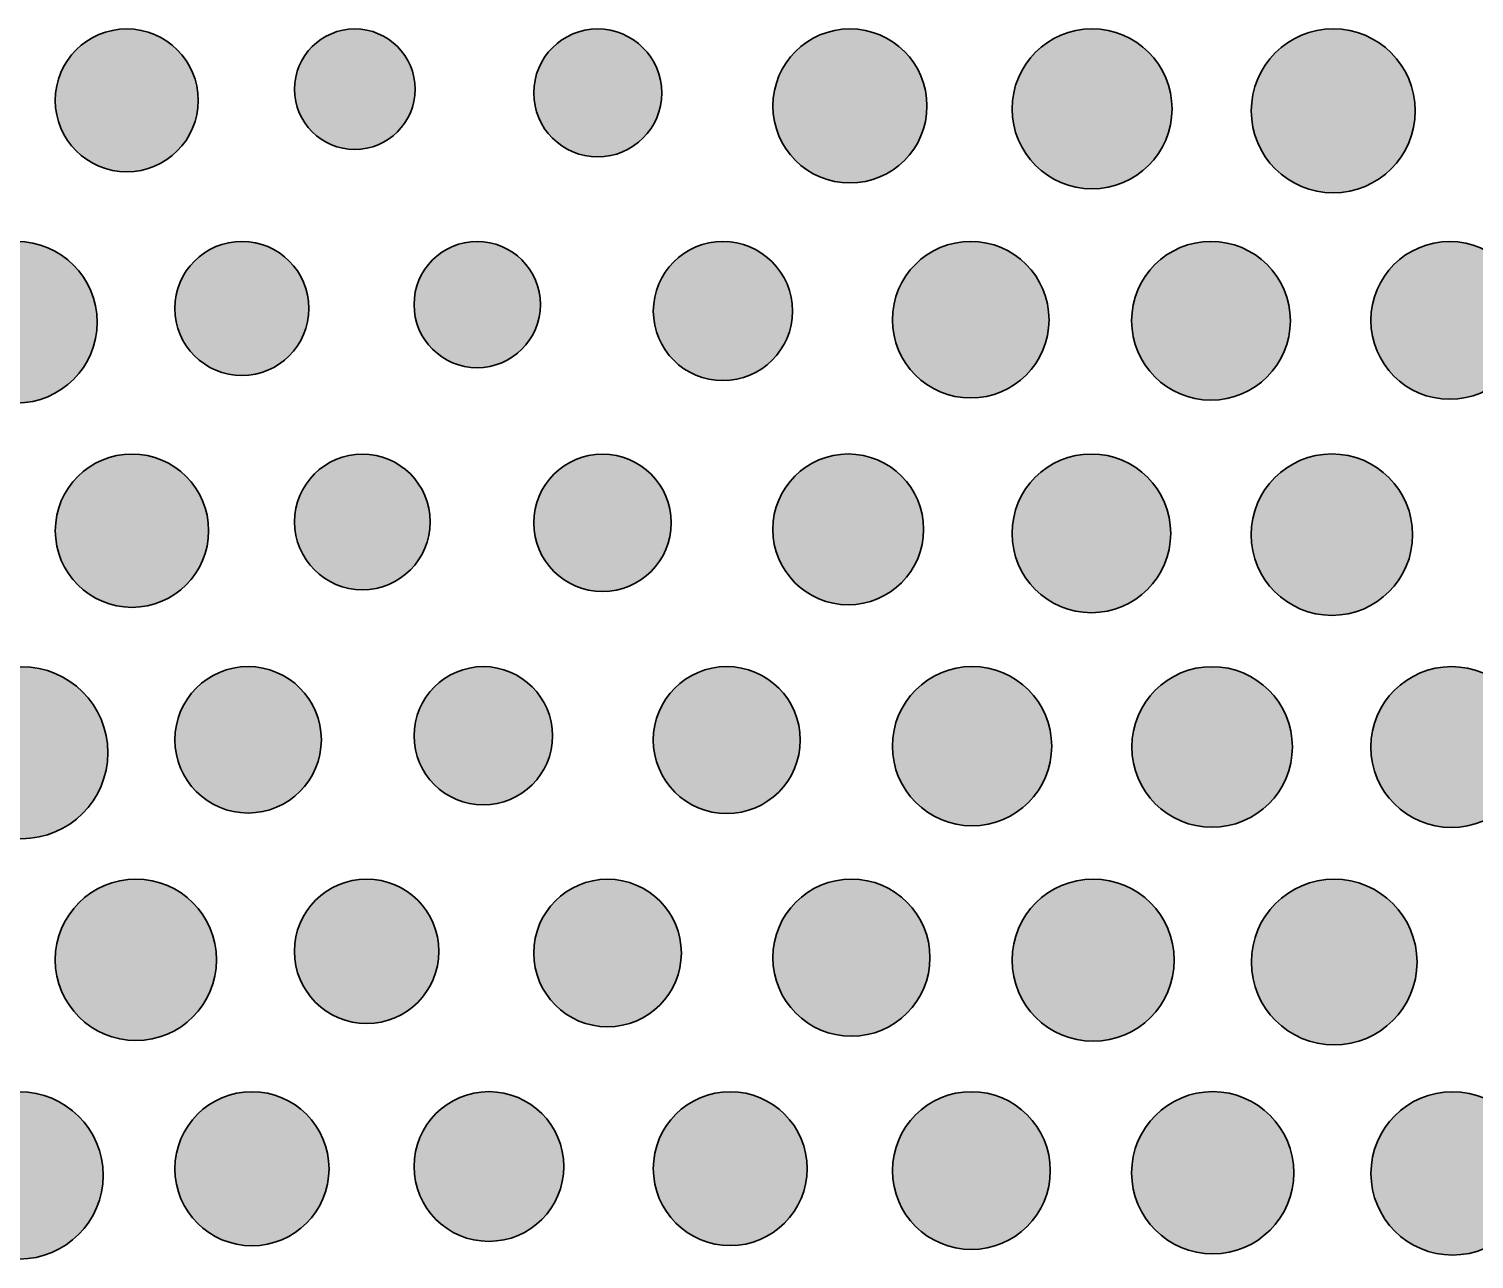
# Model space of a CAD drawing. Header units: inches. Extents: x 4.8 to 30.4, y 5.4 to 29.6.
# Drawn here: x 19.616 to 23.453, y 13.922 to 17.189 of the extents above; entities that cross this region are included whole.
import ezdxf

# ---------------------------------------------------------------- set-up
doc = ezdxf.new("R2010")
doc.units = ezdxf.units.IN
doc.header["$MEASUREMENT"] = 0
doc.layers.add('Layer 1', color=7, linetype='Continuous')

msp = doc.modelspace()

# ---------------------------------------------------------------- hatches: boundary and pattern name
at = {"layer": 'Layer 1'}
h = msp.add_hatch(color=7, dxfattribs=at)
h.dxf.hatch_style = 2
edge = h.paths.add_edge_path()
edge.add_spline(control_points=[(19.876, 17.189), (19.9808, 17.189), (20.0658, 17.1039), (20.0658, 16.9991), (20.0658, 16.8943), (19.9808, 16.8094), (19.876, 16.8094), (19.7712, 16.8094), (19.6862, 16.8943), (19.6862, 16.9991), (19.6862, 17.1039), (19.7712, 17.189), (19.876, 17.189)], knot_values=[0, 0, 0, 0, 1, 1, 1, 2, 2, 2, 3, 3, 3, 4, 4, 4, 4], degree=3, periodic=1)
h = msp.add_hatch(color=7, dxfattribs=at)
h.dxf.hatch_style = 2
edge = h.paths.add_edge_path()
edge.add_spline(control_points=[(20.4814, 17.1888), (20.5697, 17.1888), (20.6414, 17.1172), (20.6414, 17.0288), (20.6414, 16.9404), (20.5697, 16.8688), (20.4814, 16.8688), (20.393, 16.8688), (20.3214, 16.9404), (20.3214, 17.0288), (20.3214, 17.1172), (20.393, 17.1888), (20.4814, 17.1888)], knot_values=[0, 0, 0, 0, 1, 1, 1, 2, 2, 2, 3, 3, 3, 4, 4, 4, 4], degree=3, periodic=1)
h = msp.add_hatch(color=7, dxfattribs=at)
h.dxf.hatch_style = 2
edge = h.paths.add_edge_path()
edge.add_spline(control_points=[(21.1262, 17.1888), (21.2201, 17.1888), (21.2962, 17.1128), (21.2962, 17.0189), (21.2962, 16.9251), (21.2201, 16.849), (21.1262, 16.849), (21.0324, 16.849), (20.9563, 16.9251), (20.9563, 17.0189), (20.9563, 17.1128), (21.0324, 17.1888), (21.1262, 17.1888)], knot_values=[0, 0, 0, 0, 1, 1, 1, 2, 2, 2, 3, 3, 3, 4, 4, 4, 4], degree=3, periodic=1)
h = msp.add_hatch(color=7, dxfattribs=at)
h.dxf.hatch_style = 2
edge = h.paths.add_edge_path()
edge.add_spline(control_points=[(21.7958, 17.1889), (21.9087, 17.1889), (22.0003, 17.0973), (22.0003, 16.9843), (22.0003, 16.8714), (21.9087, 16.7798), (21.7958, 16.7798), (21.6828, 16.7798), (21.5913, 16.8714), (21.5913, 16.9843), (21.5913, 17.0973), (21.6828, 17.1889), (21.7958, 17.1889)], knot_values=[0, 0, 0, 0, 1, 1, 1, 2, 2, 2, 3, 3, 3, 4, 4, 4, 4], degree=3, periodic=1)
h = msp.add_hatch(color=7, dxfattribs=at)
h.dxf.hatch_style = 2
edge = h.paths.add_edge_path()
edge.add_spline(control_points=[(22.4386, 17.189), (22.5559, 17.189), (22.6509, 17.0939), (22.6509, 16.9766), (22.6509, 16.8593), (22.5559, 16.7642), (22.4386, 16.7642), (22.3213, 16.7642), (22.2262, 16.8593), (22.2262, 16.9766), (22.2262, 17.0939), (22.3213, 17.189), (22.4386, 17.189)], knot_values=[0, 0, 0, 0, 1, 1, 1, 2, 2, 2, 3, 3, 3, 4, 4, 4, 4], degree=3, periodic=1)
h = msp.add_hatch(color=7, dxfattribs=at)
h.dxf.hatch_style = 2
edge = h.paths.add_edge_path()
edge.add_spline(control_points=[(23.0788, 17.189), (23.1991, 17.189), (23.2965, 17.0915), (23.2965, 16.9713), (23.2965, 16.8511), (23.1991, 16.7536), (23.0788, 16.7536), (22.9587, 16.7536), (22.8612, 16.8511), (22.8612, 16.9713), (22.8612, 17.0915), (22.9587, 17.189), (23.0788, 17.189)], knot_values=[0, 0, 0, 0, 1, 1, 1, 2, 2, 2, 3, 3, 3, 4, 4, 4, 4], degree=3, periodic=1)
h = msp.add_hatch(color=7, dxfattribs=at)
h.dxf.hatch_style = 2
edge = h.paths.add_edge_path()
edge.add_spline(control_points=[(19.5832, 16.6245), (19.7016, 16.6245), (19.7977, 16.5285), (19.7977, 16.41), (19.7977, 16.2916), (19.7016, 16.1955), (19.5832, 16.1955), (19.4647, 16.1955), (19.3687, 16.2916), (19.3687, 16.41), (19.3687, 16.5285), (19.4647, 16.6245), (19.5832, 16.6245)], knot_values=[0, 0, 0, 0, 1, 1, 1, 2, 2, 2, 3, 3, 3, 4, 4, 4, 4], degree=3, periodic=1)
h = msp.add_hatch(color=7, dxfattribs=at)
h.dxf.hatch_style = 2
edge = h.paths.add_edge_path()
edge.add_spline(control_points=[(20.1815, 16.6247), (20.2798, 16.6247), (20.3595, 16.545), (20.3595, 16.4467), (20.3595, 16.3484), (20.2798, 16.2688), (20.1815, 16.2688), (20.0832, 16.2688), (20.0035, 16.3484), (20.0035, 16.4467), (20.0035, 16.545), (20.0832, 16.6247), (20.1815, 16.6247)], knot_values=[0, 0, 0, 0, 1, 1, 1, 2, 2, 2, 3, 3, 3, 4, 4, 4, 4], degree=3, periodic=1)
h = msp.add_hatch(color=7, dxfattribs=at)
h.dxf.hatch_style = 2
edge = h.paths.add_edge_path()
edge.add_spline(control_points=[(20.8062, 16.6246), (20.8988, 16.6246), (20.9739, 16.5495), (20.9739, 16.4569), (20.9739, 16.3643), (20.8988, 16.2892), (20.8062, 16.2892), (20.7136, 16.2892), (20.6386, 16.3643), (20.6386, 16.4569), (20.6386, 16.5495), (20.7136, 16.6246), (20.8062, 16.6246)], knot_values=[0, 0, 0, 0, 1, 1, 1, 2, 2, 2, 3, 3, 3, 4, 4, 4, 4], degree=3, periodic=1)
h = msp.add_hatch(color=7, dxfattribs=at)
h.dxf.hatch_style = 2
edge = h.paths.add_edge_path()
edge.add_spline(control_points=[(21.4585, 16.6244), (21.5606, 16.6244), (21.6433, 16.5417), (21.6433, 16.4397), (21.6433, 16.3376), (21.5606, 16.2549), (21.4585, 16.2549), (21.3565, 16.2549), (21.2738, 16.3376), (21.2738, 16.4397), (21.2738, 16.5417), (21.3565, 16.6244), (21.4585, 16.6244)], knot_values=[0, 0, 0, 0, 1, 1, 1, 2, 2, 2, 3, 3, 3, 4, 4, 4, 4], degree=3, periodic=1)
h = msp.add_hatch(color=7, dxfattribs=at)
h.dxf.hatch_style = 2
edge = h.paths.add_edge_path()
edge.add_spline(control_points=[(22.1165, 16.6246), (22.2313, 16.6246), (22.3244, 16.5315), (22.3244, 16.4167), (22.3244, 16.3019), (22.2313, 16.2089), (22.1165, 16.2089), (22.0017, 16.2089), (21.9086, 16.3019), (21.9086, 16.4167), (21.9086, 16.5315), (22.0017, 16.6246), (22.1165, 16.6246)], knot_values=[0, 0, 0, 0, 1, 1, 1, 2, 2, 2, 3, 3, 3, 4, 4, 4, 4], degree=3, periodic=1)
h = msp.add_hatch(color=7, dxfattribs=at)
h.dxf.hatch_style = 2
edge = h.paths.add_edge_path()
edge.add_spline(control_points=[(22.7543, 16.6246), (22.8707, 16.6246), (22.965, 16.5303), (22.965, 16.4139), (22.965, 16.2975), (22.8707, 16.2032), (22.7543, 16.2032), (22.6379, 16.2032), (22.5436, 16.2975), (22.5436, 16.4139), (22.5436, 16.5303), (22.6379, 16.6246), (22.7543, 16.6246)], knot_values=[0, 0, 0, 0, 1, 1, 1, 2, 2, 2, 3, 3, 3, 4, 4, 4, 4], degree=3, periodic=1)
h = msp.add_hatch(color=7, dxfattribs=at)
h.dxf.hatch_style = 2
edge = h.paths.add_edge_path()
edge.add_spline(control_points=[(23.3883, 16.6244), (23.504, 16.6244), (23.5977, 16.5307), (23.5977, 16.415), (23.5977, 16.2992), (23.504, 16.2055), (23.3883, 16.2055), (23.2725, 16.2055), (23.1787, 16.2992), (23.1787, 16.415), (23.1787, 16.5307), (23.2725, 16.6244), (23.3883, 16.6244)], knot_values=[0, 0, 0, 0, 1, 1, 1, 2, 2, 2, 3, 3, 3, 4, 4, 4, 4], degree=3, periodic=1)
h = msp.add_hatch(color=7, dxfattribs=at)
h.dxf.hatch_style = 2
edge = h.paths.add_edge_path()
edge.add_spline(control_points=[(19.8898, 16.0601), (20.0022, 16.0601), (20.0933, 15.969), (20.0933, 15.8565), (20.0933, 15.7441), (20.0022, 15.6529), (19.8898, 15.6529), (19.7773, 15.6529), (19.6862, 15.7441), (19.6862, 15.8565), (19.6862, 15.969), (19.7773, 16.0601), (19.8898, 16.0601)], knot_values=[0, 0, 0, 0, 1, 1, 1, 2, 2, 2, 3, 3, 3, 4, 4, 4, 4], degree=3, periodic=1)
h = msp.add_hatch(color=7, dxfattribs=at)
h.dxf.hatch_style = 2
edge = h.paths.add_edge_path()
edge.add_spline(control_points=[(20.5015, 16.0599), (20.6009, 16.0599), (20.6816, 15.9792), (20.6816, 15.8798), (20.6816, 15.7803), (20.6009, 15.6996), (20.5015, 15.6996), (20.402, 15.6996), (20.3213, 15.7803), (20.3213, 15.8798), (20.3213, 15.9792), (20.402, 16.0599), (20.5015, 16.0599)], knot_values=[0, 0, 0, 0, 1, 1, 1, 2, 2, 2, 3, 3, 3, 4, 4, 4, 4], degree=3, periodic=1)
h = msp.add_hatch(color=7, dxfattribs=at)
h.dxf.hatch_style = 2
edge = h.paths.add_edge_path()
edge.add_spline(control_points=[(21.1389, 16.06), (21.2398, 16.06), (21.3216, 15.9782), (21.3216, 15.8773), (21.3216, 15.7765), (21.2398, 15.6947), (21.1389, 15.6947), (21.038, 15.6947), (20.9562, 15.7765), (20.9562, 15.8773), (20.9562, 15.9782), (21.038, 16.06), (21.1389, 16.06)], knot_values=[0, 0, 0, 0, 1, 1, 1, 2, 2, 2, 3, 3, 3, 4, 4, 4, 4], degree=3, periodic=1)
h = msp.add_hatch(color=7, dxfattribs=at)
h.dxf.hatch_style = 2
edge = h.paths.add_edge_path()
edge.add_spline(control_points=[(21.7912, 16.0602), (21.9018, 16.0602), (21.9914, 15.9706), (21.9914, 15.86), (21.9914, 15.7495), (21.9018, 15.6598), (21.7912, 15.6598), (21.6807, 15.6598), (21.591, 15.7495), (21.591, 15.86), (21.591, 15.9706), (21.6807, 16.0602), (21.7912, 16.0602)], knot_values=[0, 0, 0, 0, 1, 1, 1, 2, 2, 2, 3, 3, 3, 4, 4, 4, 4], degree=3, periodic=1)
h = msp.add_hatch(color=7, dxfattribs=at)
h.dxf.hatch_style = 2
edge = h.paths.add_edge_path()
edge.add_spline(control_points=[(22.4368, 16.0601), (22.5531, 16.0601), (22.6474, 15.9658), (22.6474, 15.8494), (22.6474, 15.7331), (22.5531, 15.6388), (22.4368, 15.6388), (22.3205, 15.6388), (22.2262, 15.7331), (22.2262, 15.8494), (22.2262, 15.9658), (22.3205, 16.0601), (22.4368, 16.0601)], knot_values=[0, 0, 0, 0, 1, 1, 1, 2, 2, 2, 3, 3, 3, 4, 4, 4, 4], degree=3, periodic=1)
h = msp.add_hatch(color=7, dxfattribs=at)
h.dxf.hatch_style = 2
edge = h.paths.add_edge_path()
edge.add_spline(control_points=[(23.0753, 16.0602), (23.1937, 16.0602), (23.2896, 15.9643), (23.2896, 15.8459), (23.2896, 15.7275), (23.1937, 15.6316), (23.0753, 15.6316), (22.9569, 15.6316), (22.861, 15.7275), (22.861, 15.8459), (22.861, 15.9643), (22.9569, 16.0602), (23.0753, 16.0602)], knot_values=[0, 0, 0, 0, 1, 1, 1, 2, 2, 2, 3, 3, 3, 4, 4, 4, 4], degree=3, periodic=1)
h = msp.add_hatch(color=7, dxfattribs=at)
h.dxf.hatch_style = 2
edge = h.paths.add_edge_path()
edge.add_spline(control_points=[(19.5973, 15.4954), (19.7234, 15.4954), (19.8257, 15.3932), (19.8257, 15.267), (19.8257, 15.1409), (19.7234, 15.0386), (19.5973, 15.0386), (19.4711, 15.0386), (19.3689, 15.1409), (19.3689, 15.267), (19.3689, 15.3932), (19.4711, 15.4954), (19.5973, 15.4954)], knot_values=[0, 0, 0, 0, 1, 1, 1, 2, 2, 2, 3, 3, 3, 4, 4, 4, 4], degree=3, periodic=1)
h = msp.add_hatch(color=7, dxfattribs=at)
h.dxf.hatch_style = 2
edge = h.paths.add_edge_path()
edge.add_spline(control_points=[(20.198, 15.4956), (20.3055, 15.4956), (20.3925, 15.4086), (20.3925, 15.3013), (20.3925, 15.1939), (20.3055, 15.1068), (20.198, 15.1068), (20.0907, 15.1068), (20.0037, 15.1939), (20.0037, 15.3013), (20.0037, 15.4086), (20.0907, 15.4956), (20.198, 15.4956)], knot_values=[0, 0, 0, 0, 1, 1, 1, 2, 2, 2, 3, 3, 3, 4, 4, 4, 4], degree=3, periodic=1)
h = msp.add_hatch(color=7, dxfattribs=at)
h.dxf.hatch_style = 2
edge = h.paths.add_edge_path()
edge.add_spline(control_points=[(20.8225, 15.4955), (20.9239, 15.4955), (21.0061, 15.4132), (21.0061, 15.3118), (21.0061, 15.2104), (20.9239, 15.1282), (20.8225, 15.1282), (20.7211, 15.1282), (20.6388, 15.2104), (20.6388, 15.3118), (20.6388, 15.4132), (20.7211, 15.4955), (20.8225, 15.4955)], knot_values=[0, 0, 0, 0, 1, 1, 1, 2, 2, 2, 3, 3, 3, 4, 4, 4, 4], degree=3, periodic=1)
h = msp.add_hatch(color=7, dxfattribs=at)
h.dxf.hatch_style = 2
edge = h.paths.add_edge_path()
edge.add_spline(control_points=[(21.4688, 15.4957), (21.5766, 15.4957), (21.6639, 15.4083), (21.6639, 15.3006), (21.6639, 15.1927), (21.5766, 15.1054), (21.4688, 15.1054), (21.361, 15.1054), (21.2736, 15.1927), (21.2736, 15.3006), (21.2736, 15.4083), (21.361, 15.4957), (21.4688, 15.4957)], knot_values=[0, 0, 0, 0, 1, 1, 1, 2, 2, 2, 3, 3, 3, 4, 4, 4, 4], degree=3, periodic=1)
h = msp.add_hatch(color=7, dxfattribs=at)
h.dxf.hatch_style = 2
edge = h.paths.add_edge_path()
edge.add_spline(control_points=[(22.12, 15.4958), (22.2368, 15.4958), (22.3315, 15.4011), (22.3315, 15.2843), (22.3315, 15.1675), (22.2368, 15.0728), (22.12, 15.0728), (22.0032, 15.0728), (21.9085, 15.1675), (21.9085, 15.2843), (21.9085, 15.4011), (22.0032, 15.4958), (22.12, 15.4958)], knot_values=[0, 0, 0, 0, 1, 1, 1, 2, 2, 2, 3, 3, 3, 4, 4, 4, 4], degree=3, periodic=1)
h = msp.add_hatch(color=7, dxfattribs=at)
h.dxf.hatch_style = 2
edge = h.paths.add_edge_path()
edge.add_spline(control_points=[(22.7571, 15.4954), (22.8749, 15.4954), (22.9704, 15.4), (22.9704, 15.2822), (22.9704, 15.1644), (22.8749, 15.0689), (22.7571, 15.0689), (22.6393, 15.0689), (22.5439, 15.1644), (22.5439, 15.2822), (22.5439, 15.4), (22.6393, 15.4954), (22.7571, 15.4954)], knot_values=[0, 0, 0, 0, 1, 1, 1, 2, 2, 2, 3, 3, 3, 4, 4, 4, 4], degree=3, periodic=1)
h = msp.add_hatch(color=7, dxfattribs=at)
h.dxf.hatch_style = 2
edge = h.paths.add_edge_path()
edge.add_spline(control_points=[(23.3925, 15.4955), (23.5105, 15.4955), (23.6061, 15.3999), (23.6061, 15.2818), (23.6061, 15.1638), (23.5105, 15.0682), (23.3925, 15.0682), (23.2744, 15.0682), (23.1788, 15.1638), (23.1788, 15.2818), (23.1788, 15.3999), (23.2744, 15.4955), (23.3925, 15.4955)], knot_values=[0, 0, 0, 0, 1, 1, 1, 2, 2, 2, 3, 3, 3, 4, 4, 4, 4], degree=3, periodic=1)
h = msp.add_hatch(color=7, dxfattribs=at)
h.dxf.hatch_style = 2
edge = h.paths.add_edge_path()
edge.add_spline(control_points=[(19.9003, 14.9313), (20.0186, 14.9313), (20.1145, 14.8353), (20.1145, 14.717), (20.1145, 14.5987), (20.0186, 14.5028), (19.9003, 14.5028), (19.782, 14.5028), (19.6861, 14.5987), (19.6861, 14.717), (19.6861, 14.8353), (19.782, 14.9313), (19.9003, 14.9313)], knot_values=[0, 0, 0, 0, 1, 1, 1, 2, 2, 2, 3, 3, 3, 4, 4, 4, 4], degree=3, periodic=1)
h = msp.add_hatch(color=7, dxfattribs=at)
h.dxf.hatch_style = 2
edge = h.paths.add_edge_path()
edge.add_spline(control_points=[(20.5127, 14.9313), (20.6186, 14.9313), (20.7045, 14.8455), (20.7045, 14.7396), (20.7045, 14.6337), (20.6186, 14.5479), (20.5127, 14.5479), (20.4069, 14.5479), (20.321, 14.6337), (20.321, 14.7396), (20.321, 14.8455), (20.4069, 14.9313), (20.5127, 14.9313)], knot_values=[0, 0, 0, 0, 1, 1, 1, 2, 2, 2, 3, 3, 3, 4, 4, 4, 4], degree=3, periodic=1)
h = msp.add_hatch(color=7, dxfattribs=at)
h.dxf.hatch_style = 2
edge = h.paths.add_edge_path()
edge.add_spline(control_points=[(21.1523, 14.931), (21.2606, 14.931), (21.3483, 14.8433), (21.3483, 14.735), (21.3483, 14.6268), (21.2606, 14.5391), (21.1523, 14.5391), (21.0441, 14.5391), (20.9564, 14.6268), (20.9564, 14.735), (20.9564, 14.8433), (21.0441, 14.931), (21.1523, 14.931)], knot_values=[0, 0, 0, 0, 1, 1, 1, 2, 2, 2, 3, 3, 3, 4, 4, 4, 4], degree=3, periodic=1)
h = msp.add_hatch(color=7, dxfattribs=at)
h.dxf.hatch_style = 2
edge = h.paths.add_edge_path()
edge.add_spline(control_points=[(21.7997, 14.9313), (21.9149, 14.9313), (22.0082, 14.8379), (22.0082, 14.7227), (22.0082, 14.6075), (21.9149, 14.5141), (21.7997, 14.5141), (21.6845, 14.5141), (21.5911, 14.6075), (21.5911, 14.7227), (21.5911, 14.8379), (21.6845, 14.9313), (21.7997, 14.9313)], knot_values=[0, 0, 0, 0, 1, 1, 1, 2, 2, 2, 3, 3, 3, 4, 4, 4, 4], degree=3, periodic=1)
h = msp.add_hatch(color=7, dxfattribs=at)
h.dxf.hatch_style = 2
edge = h.paths.add_edge_path()
edge.add_spline(control_points=[(22.4414, 14.9313), (22.5603, 14.9313), (22.6567, 14.8349), (22.6567, 14.716), (22.6567, 14.5971), (22.5603, 14.5007), (22.4414, 14.5007), (22.3225, 14.5007), (22.2261, 14.5971), (22.2261, 14.716), (22.2261, 14.8349), (22.3225, 14.9313), (22.4414, 14.9313)], knot_values=[0, 0, 0, 0, 1, 1, 1, 2, 2, 2, 3, 3, 3, 4, 4, 4, 4], degree=3, periodic=1)
h = msp.add_hatch(color=7, dxfattribs=at)
h.dxf.hatch_style = 2
edge = h.paths.add_edge_path()
edge.add_spline(control_points=[(23.0813, 14.931), (23.2028, 14.931), (23.3013, 14.8325), (23.3013, 14.711), (23.3013, 14.5896), (23.2028, 14.491), (23.0813, 14.491), (22.9598, 14.491), (22.8614, 14.5896), (22.8614, 14.711), (22.8614, 14.8325), (22.9598, 14.931), (23.0813, 14.931)], knot_values=[0, 0, 0, 0, 1, 1, 1, 2, 2, 2, 3, 3, 3, 4, 4, 4, 4], degree=3, periodic=1)
h = msp.add_hatch(color=7, dxfattribs=at)
h.dxf.hatch_style = 2
edge = h.paths.add_edge_path()
edge.add_spline(control_points=[(19.5909, 14.3667), (19.7137, 14.3667), (19.8132, 14.2672), (19.8132, 14.1445), (19.8132, 14.0217), (19.7137, 13.9223), (19.5909, 13.9223), (19.4682, 13.9223), (19.3687, 14.0217), (19.3687, 14.1445), (19.3687, 14.2672), (19.4682, 14.3667), (19.5909, 14.3667)], knot_values=[0, 0, 0, 0, 1, 1, 1, 2, 2, 2, 3, 3, 3, 4, 4, 4, 4], degree=3, periodic=1)
h = msp.add_hatch(color=7, dxfattribs=at)
h.dxf.hatch_style = 2
edge = h.paths.add_edge_path()
edge.add_spline(control_points=[(20.2083, 14.3667), (20.3212, 14.3667), (20.4129, 14.2751), (20.4129, 14.1621), (20.4129, 14.0492), (20.3212, 13.9576), (20.2083, 13.9576), (20.0953, 13.9576), (20.0037, 14.0492), (20.0037, 14.1621), (20.0037, 14.2751), (20.0953, 14.3667), (20.2083, 14.3667)], knot_values=[0, 0, 0, 0, 1, 1, 1, 2, 2, 2, 3, 3, 3, 4, 4, 4, 4], degree=3, periodic=1)
h = msp.add_hatch(color=7, dxfattribs=at)
h.dxf.hatch_style = 2
edge = h.paths.add_edge_path()
edge.add_spline(control_points=[(20.8373, 14.3669), (20.9471, 14.3669), (21.0361, 14.2779), (21.0361, 14.1681), (21.0361, 14.0583), (20.9471, 13.9693), (20.8373, 13.9693), (20.7275, 13.9693), (20.6385, 14.0583), (20.6385, 14.1681), (20.6385, 14.2779), (20.7275, 14.3669), (20.8373, 14.3669)], knot_values=[0, 0, 0, 0, 1, 1, 1, 2, 2, 2, 3, 3, 3, 4, 4, 4, 4], degree=3, periodic=1)
h = msp.add_hatch(color=7, dxfattribs=at)
h.dxf.hatch_style = 2
edge = h.paths.add_edge_path()
edge.add_spline(control_points=[(21.478, 14.3667), (21.5908, 14.3667), (21.6822, 14.2753), (21.6822, 14.1625), (21.6822, 14.0497), (21.5908, 13.9582), (21.478, 13.9582), (21.3651, 13.9582), (21.2737, 14.0497), (21.2737, 14.1625), (21.2737, 14.2753), (21.3651, 14.3667), (21.478, 14.3667)], knot_values=[0, 0, 0, 0, 1, 1, 1, 2, 2, 2, 3, 3, 3, 4, 4, 4, 4], degree=3, periodic=1)
h = msp.add_hatch(color=7, dxfattribs=at)
h.dxf.hatch_style = 2
edge = h.paths.add_edge_path()
edge.add_spline(control_points=[(22.1183, 14.3667), (22.234, 14.3667), (22.3277, 14.2729), (22.3277, 14.1572), (22.3277, 14.0415), (22.234, 13.9477), (22.1183, 13.9477), (22.0025, 13.9477), (21.9087, 14.0415), (21.9087, 14.1572), (21.9087, 14.2729), (22.0025, 14.3667), (22.1183, 14.3667)], knot_values=[0, 0, 0, 0, 1, 1, 1, 2, 2, 2, 3, 3, 3, 4, 4, 4, 4], degree=3, periodic=1)
h = msp.add_hatch(color=7, dxfattribs=at)
h.dxf.hatch_style = 2
edge = h.paths.add_edge_path()
edge.add_spline(control_points=[(22.7589, 14.3669), (22.8778, 14.3669), (22.9742, 14.2705), (22.9742, 14.1516), (22.9742, 14.0326), (22.8778, 13.9362), (22.7589, 13.9362), (22.6399, 13.9362), (22.5435, 14.0326), (22.5435, 14.1516), (22.5435, 14.2705), (22.6399, 14.3669), (22.7589, 14.3669)], knot_values=[0, 0, 0, 0, 1, 1, 1, 2, 2, 2, 3, 3, 3, 4, 4, 4, 4], degree=3, periodic=1)
h = msp.add_hatch(color=7, dxfattribs=at)
h.dxf.hatch_style = 2
edge = h.paths.add_edge_path()
edge.add_spline(control_points=[(23.3956, 14.3665), (23.5154, 14.3665), (23.6124, 14.2695), (23.6124, 14.1498), (23.6124, 14.0301), (23.5154, 13.933), (23.3956, 13.933), (23.2759, 13.933), (23.1789, 14.0301), (23.1789, 14.1498), (23.1789, 14.2695), (23.2759, 14.3665), (23.3956, 14.3665)], knot_values=[0, 0, 0, 0, 1, 1, 1, 2, 2, 2, 3, 3, 3, 4, 4, 4, 4], degree=3, periodic=1)

# ---------------------------------------------------------------- linework, layer by layer
at = {"layer": 'Layer 1', "color": 7, "lineweight": 35}
for points in [[(19.876, 17.189), (19.9808, 17.189), (20.0658, 17.1039), (20.0658, 16.9991), (20.0658, 16.8943), (19.9808, 16.8094), (19.876, 16.8094), (19.7712, 16.8094), (19.6862, 16.8943), (19.6862, 16.9991), (19.6862, 17.1039), (19.7712, 17.189), (19.876, 17.189)], [(20.4814, 17.1888), (20.5697, 17.1888), (20.6414, 17.1172), (20.6414, 17.0288), (20.6414, 16.9404), (20.5697, 16.8688), (20.4814, 16.8688), (20.393, 16.8688), (20.3214, 16.9404), (20.3214, 17.0288), (20.3214, 17.1172), (20.393, 17.1888), (20.4814, 17.1888)], [(21.1262, 17.1888), (21.2201, 17.1888), (21.2962, 17.1128), (21.2962, 17.0189), (21.2962, 16.9251), (21.2201, 16.849), (21.1262, 16.849), (21.0324, 16.849), (20.9563, 16.9251), (20.9563, 17.0189), (20.9563, 17.1128), (21.0324, 17.1888), (21.1262, 17.1888)], [(21.7958, 17.1889), (21.9087, 17.1889), (22.0003, 17.0973), (22.0003, 16.9843), (22.0003, 16.8714), (21.9087, 16.7798), (21.7958, 16.7798), (21.6828, 16.7798), (21.5913, 16.8714), (21.5913, 16.9843), (21.5913, 17.0973), (21.6828, 17.1889), (21.7958, 17.1889)], [(22.4386, 17.189), (22.5559, 17.189), (22.6509, 17.0939), (22.6509, 16.9766), (22.6509, 16.8593), (22.5559, 16.7642), (22.4386, 16.7642), (22.3213, 16.7642), (22.2262, 16.8593), (22.2262, 16.9766), (22.2262, 17.0939), (22.3213, 17.189), (22.4386, 17.189)], [(23.0788, 17.189), (23.1991, 17.189), (23.2965, 17.0915), (23.2965, 16.9713), (23.2965, 16.8511), (23.1991, 16.7536), (23.0788, 16.7536), (22.9587, 16.7536), (22.8612, 16.8511), (22.8612, 16.9713), (22.8612, 17.0915), (22.9587, 17.189), (23.0788, 17.189)], [(19.5832, 16.6245), (19.7016, 16.6245), (19.7977, 16.5285), (19.7977, 16.41), (19.7977, 16.2916), (19.7016, 16.1955), (19.5832, 16.1955), (19.4647, 16.1955), (19.3687, 16.2916), (19.3687, 16.41), (19.3687, 16.5285), (19.4647, 16.6245), (19.5832, 16.6245)], [(20.1815, 16.6247), (20.2798, 16.6247), (20.3595, 16.545), (20.3595, 16.4467), (20.3595, 16.3484), (20.2798, 16.2688), (20.1815, 16.2688), (20.0832, 16.2688), (20.0035, 16.3484), (20.0035, 16.4467), (20.0035, 16.545), (20.0832, 16.6247), (20.1815, 16.6247)], [(20.8062, 16.6246), (20.8988, 16.6246), (20.9739, 16.5495), (20.9739, 16.4569), (20.9739, 16.3643), (20.8988, 16.2892), (20.8062, 16.2892), (20.7136, 16.2892), (20.6386, 16.3643), (20.6386, 16.4569), (20.6386, 16.5495), (20.7136, 16.6246), (20.8062, 16.6246)], [(21.4585, 16.6244), (21.5606, 16.6244), (21.6433, 16.5417), (21.6433, 16.4397), (21.6433, 16.3376), (21.5606, 16.2549), (21.4585, 16.2549), (21.3565, 16.2549), (21.2738, 16.3376), (21.2738, 16.4397), (21.2738, 16.5417), (21.3565, 16.6244), (21.4585, 16.6244)], [(22.1165, 16.6246), (22.2313, 16.6246), (22.3244, 16.5315), (22.3244, 16.4167), (22.3244, 16.3019), (22.2313, 16.2089), (22.1165, 16.2089), (22.0017, 16.2089), (21.9086, 16.3019), (21.9086, 16.4167), (21.9086, 16.5315), (22.0017, 16.6246), (22.1165, 16.6246)], [(22.7543, 16.6246), (22.8707, 16.6246), (22.965, 16.5303), (22.965, 16.4139), (22.965, 16.2975), (22.8707, 16.2032), (22.7543, 16.2032), (22.6379, 16.2032), (22.5436, 16.2975), (22.5436, 16.4139), (22.5436, 16.5303), (22.6379, 16.6246), (22.7543, 16.6246)], [(23.3883, 16.6244), (23.504, 16.6244), (23.5977, 16.5307), (23.5977, 16.415), (23.5977, 16.2992), (23.504, 16.2055), (23.3883, 16.2055), (23.2725, 16.2055), (23.1787, 16.2992), (23.1787, 16.415), (23.1787, 16.5307), (23.2725, 16.6244), (23.3883, 16.6244)], [(19.8898, 16.0601), (20.0022, 16.0601), (20.0933, 15.969), (20.0933, 15.8565), (20.0933, 15.7441), (20.0022, 15.6529), (19.8898, 15.6529), (19.7773, 15.6529), (19.6862, 15.7441), (19.6862, 15.8565), (19.6862, 15.969), (19.7773, 16.0601), (19.8898, 16.0601)], [(20.5015, 16.0599), (20.6009, 16.0599), (20.6816, 15.9792), (20.6816, 15.8798), (20.6816, 15.7803), (20.6009, 15.6996), (20.5015, 15.6996), (20.402, 15.6996), (20.3213, 15.7803), (20.3213, 15.8798), (20.3213, 15.9792), (20.402, 16.0599), (20.5015, 16.0599)], [(21.1389, 16.06), (21.2398, 16.06), (21.3216, 15.9782), (21.3216, 15.8773), (21.3216, 15.7765), (21.2398, 15.6947), (21.1389, 15.6947), (21.038, 15.6947), (20.9562, 15.7765), (20.9562, 15.8773), (20.9562, 15.9782), (21.038, 16.06), (21.1389, 16.06)], [(21.7912, 16.0602), (21.9018, 16.0602), (21.9914, 15.9706), (21.9914, 15.86), (21.9914, 15.7495), (21.9018, 15.6598), (21.7912, 15.6598), (21.6807, 15.6598), (21.591, 15.7495), (21.591, 15.86), (21.591, 15.9706), (21.6807, 16.0602), (21.7912, 16.0602)], [(22.4368, 16.0601), (22.5531, 16.0601), (22.6474, 15.9658), (22.6474, 15.8494), (22.6474, 15.7331), (22.5531, 15.6388), (22.4368, 15.6388), (22.3205, 15.6388), (22.2262, 15.7331), (22.2262, 15.8494), (22.2262, 15.9658), (22.3205, 16.0601), (22.4368, 16.0601)], [(23.0753, 16.0602), (23.1937, 16.0602), (23.2896, 15.9643), (23.2896, 15.8459), (23.2896, 15.7275), (23.1937, 15.6316), (23.0753, 15.6316), (22.9569, 15.6316), (22.861, 15.7275), (22.861, 15.8459), (22.861, 15.9643), (22.9569, 16.0602), (23.0753, 16.0602)], [(19.5973, 15.4954), (19.7234, 15.4954), (19.8257, 15.3932), (19.8257, 15.267), (19.8257, 15.1409), (19.7234, 15.0386), (19.5973, 15.0386), (19.4711, 15.0386), (19.3689, 15.1409), (19.3689, 15.267), (19.3689, 15.3932), (19.4711, 15.4954), (19.5973, 15.4954)], [(20.198, 15.4956), (20.3055, 15.4956), (20.3925, 15.4086), (20.3925, 15.3013), (20.3925, 15.1939), (20.3055, 15.1068), (20.198, 15.1068), (20.0907, 15.1068), (20.0037, 15.1939), (20.0037, 15.3013), (20.0037, 15.4086), (20.0907, 15.4956), (20.198, 15.4956)], [(20.8225, 15.4955), (20.9239, 15.4955), (21.0061, 15.4132), (21.0061, 15.3118), (21.0061, 15.2104), (20.9239, 15.1282), (20.8225, 15.1282), (20.7211, 15.1282), (20.6388, 15.2104), (20.6388, 15.3118), (20.6388, 15.4132), (20.7211, 15.4955), (20.8225, 15.4955)], [(21.4688, 15.4957), (21.5766, 15.4957), (21.6639, 15.4083), (21.6639, 15.3006), (21.6639, 15.1927), (21.5766, 15.1054), (21.4688, 15.1054), (21.361, 15.1054), (21.2736, 15.1927), (21.2736, 15.3006), (21.2736, 15.4083), (21.361, 15.4957), (21.4688, 15.4957)], [(22.12, 15.4958), (22.2368, 15.4958), (22.3315, 15.4011), (22.3315, 15.2843), (22.3315, 15.1675), (22.2368, 15.0728), (22.12, 15.0728), (22.0032, 15.0728), (21.9085, 15.1675), (21.9085, 15.2843), (21.9085, 15.4011), (22.0032, 15.4958), (22.12, 15.4958)], [(22.7571, 15.4954), (22.8749, 15.4954), (22.9704, 15.4), (22.9704, 15.2822), (22.9704, 15.1644), (22.8749, 15.0689), (22.7571, 15.0689), (22.6393, 15.0689), (22.5439, 15.1644), (22.5439, 15.2822), (22.5439, 15.4), (22.6393, 15.4954), (22.7571, 15.4954)], [(23.3925, 15.4955), (23.5105, 15.4955), (23.6061, 15.3999), (23.6061, 15.2818), (23.6061, 15.1638), (23.5105, 15.0682), (23.3925, 15.0682), (23.2744, 15.0682), (23.1788, 15.1638), (23.1788, 15.2818), (23.1788, 15.3999), (23.2744, 15.4955), (23.3925, 15.4955)], [(19.9003, 14.9313), (20.0186, 14.9313), (20.1145, 14.8353), (20.1145, 14.717), (20.1145, 14.5987), (20.0186, 14.5028), (19.9003, 14.5028), (19.782, 14.5028), (19.6861, 14.5987), (19.6861, 14.717), (19.6861, 14.8353), (19.782, 14.9313), (19.9003, 14.9313)], [(20.5127, 14.9313), (20.6186, 14.9313), (20.7045, 14.8455), (20.7045, 14.7396), (20.7045, 14.6337), (20.6186, 14.5479), (20.5127, 14.5479), (20.4069, 14.5479), (20.321, 14.6337), (20.321, 14.7396), (20.321, 14.8455), (20.4069, 14.9313), (20.5127, 14.9313)], [(21.1523, 14.931), (21.2606, 14.931), (21.3483, 14.8433), (21.3483, 14.735), (21.3483, 14.6268), (21.2606, 14.5391), (21.1523, 14.5391), (21.0441, 14.5391), (20.9564, 14.6268), (20.9564, 14.735), (20.9564, 14.8433), (21.0441, 14.931), (21.1523, 14.931)], [(21.7997, 14.9313), (21.9149, 14.9313), (22.0082, 14.8379), (22.0082, 14.7227), (22.0082, 14.6075), (21.9149, 14.5141), (21.7997, 14.5141), (21.6845, 14.5141), (21.5911, 14.6075), (21.5911, 14.7227), (21.5911, 14.8379), (21.6845, 14.9313), (21.7997, 14.9313)], [(22.4414, 14.9313), (22.5603, 14.9313), (22.6567, 14.8349), (22.6567, 14.716), (22.6567, 14.5971), (22.5603, 14.5007), (22.4414, 14.5007), (22.3225, 14.5007), (22.2261, 14.5971), (22.2261, 14.716), (22.2261, 14.8349), (22.3225, 14.9313), (22.4414, 14.9313)], [(23.0813, 14.931), (23.2028, 14.931), (23.3013, 14.8325), (23.3013, 14.711), (23.3013, 14.5896), (23.2028, 14.491), (23.0813, 14.491), (22.9598, 14.491), (22.8614, 14.5896), (22.8614, 14.711), (22.8614, 14.8325), (22.9598, 14.931), (23.0813, 14.931)], [(19.5909, 14.3667), (19.7137, 14.3667), (19.8132, 14.2672), (19.8132, 14.1445), (19.8132, 14.0217), (19.7137, 13.9223), (19.5909, 13.9223), (19.4682, 13.9223), (19.3687, 14.0217), (19.3687, 14.1445), (19.3687, 14.2672), (19.4682, 14.3667), (19.5909, 14.3667)], [(20.2083, 14.3667), (20.3212, 14.3667), (20.4129, 14.2751), (20.4129, 14.1621), (20.4129, 14.0492), (20.3212, 13.9576), (20.2083, 13.9576), (20.0953, 13.9576), (20.0037, 14.0492), (20.0037, 14.1621), (20.0037, 14.2751), (20.0953, 14.3667), (20.2083, 14.3667)], [(20.8373, 14.3669), (20.9471, 14.3669), (21.0361, 14.2779), (21.0361, 14.1681), (21.0361, 14.0583), (20.9471, 13.9693), (20.8373, 13.9693), (20.7275, 13.9693), (20.6385, 14.0583), (20.6385, 14.1681), (20.6385, 14.2779), (20.7275, 14.3669), (20.8373, 14.3669)], [(21.478, 14.3667), (21.5908, 14.3667), (21.6822, 14.2753), (21.6822, 14.1625), (21.6822, 14.0497), (21.5908, 13.9582), (21.478, 13.9582), (21.3651, 13.9582), (21.2737, 14.0497), (21.2737, 14.1625), (21.2737, 14.2753), (21.3651, 14.3667), (21.478, 14.3667)], [(22.1183, 14.3667), (22.234, 14.3667), (22.3277, 14.2729), (22.3277, 14.1572), (22.3277, 14.0415), (22.234, 13.9477), (22.1183, 13.9477), (22.0025, 13.9477), (21.9087, 14.0415), (21.9087, 14.1572), (21.9087, 14.2729), (22.0025, 14.3667), (22.1183, 14.3667)], [(22.7589, 14.3669), (22.8778, 14.3669), (22.9742, 14.2705), (22.9742, 14.1516), (22.9742, 14.0326), (22.8778, 13.9362), (22.7589, 13.9362), (22.6399, 13.9362), (22.5435, 14.0326), (22.5435, 14.1516), (22.5435, 14.2705), (22.6399, 14.3669), (22.7589, 14.3669)], [(23.3956, 14.3665), (23.5154, 14.3665), (23.6124, 14.2695), (23.6124, 14.1498), (23.6124, 14.0301), (23.5154, 13.933), (23.3956, 13.933), (23.2759, 13.933), (23.1789, 14.0301), (23.1789, 14.1498), (23.1789, 14.2695), (23.2759, 14.3665), (23.3956, 14.3665)]]:
    msp.add_open_spline(points, degree=3, knots=[0, 0, 0, 0, 1, 1, 1, 2, 2, 2, 3, 3, 3, 4, 4, 4, 4], dxfattribs=at)

doc.saveas('drawing.dxf')
